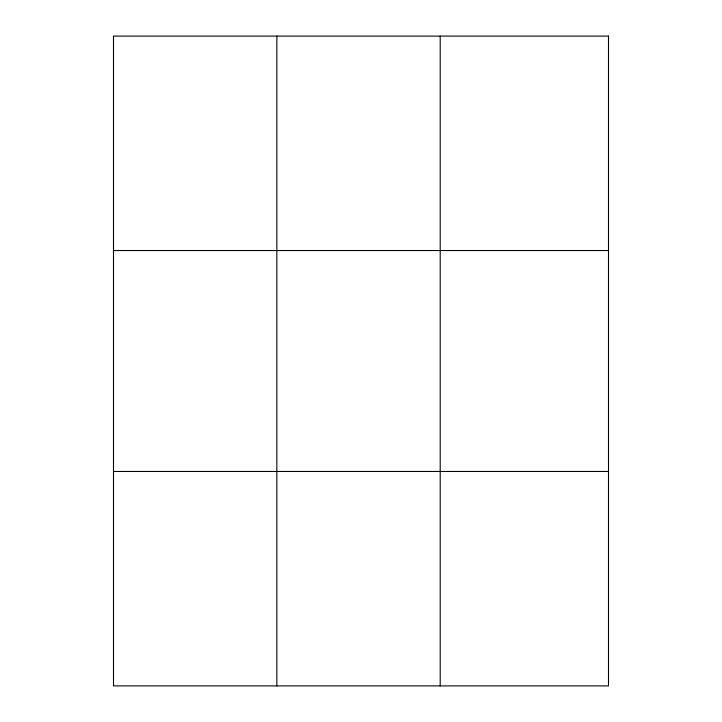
<?xml version="1.0" encoding="UTF-8"?>
<svg xmlns="http://www.w3.org/2000/svg" width="722" height="722" viewBox="0 0 722 722"><rect width="100%" height="100%" fill="white"/><g stroke="black" fill="none" stroke-linecap="round" stroke-linejoin="round"><path stroke-width="1.08" d="M276.851 685.9L276.851 36.1M440.203 685.9L440.203 36.1M113.498 250.534L608.502 250.534M113.498 471.466L608.502 471.466M608.502 36.1L608.502 685.9L113.498 685.9L113.498 36.1L608.502 36.1"/></g></svg>
